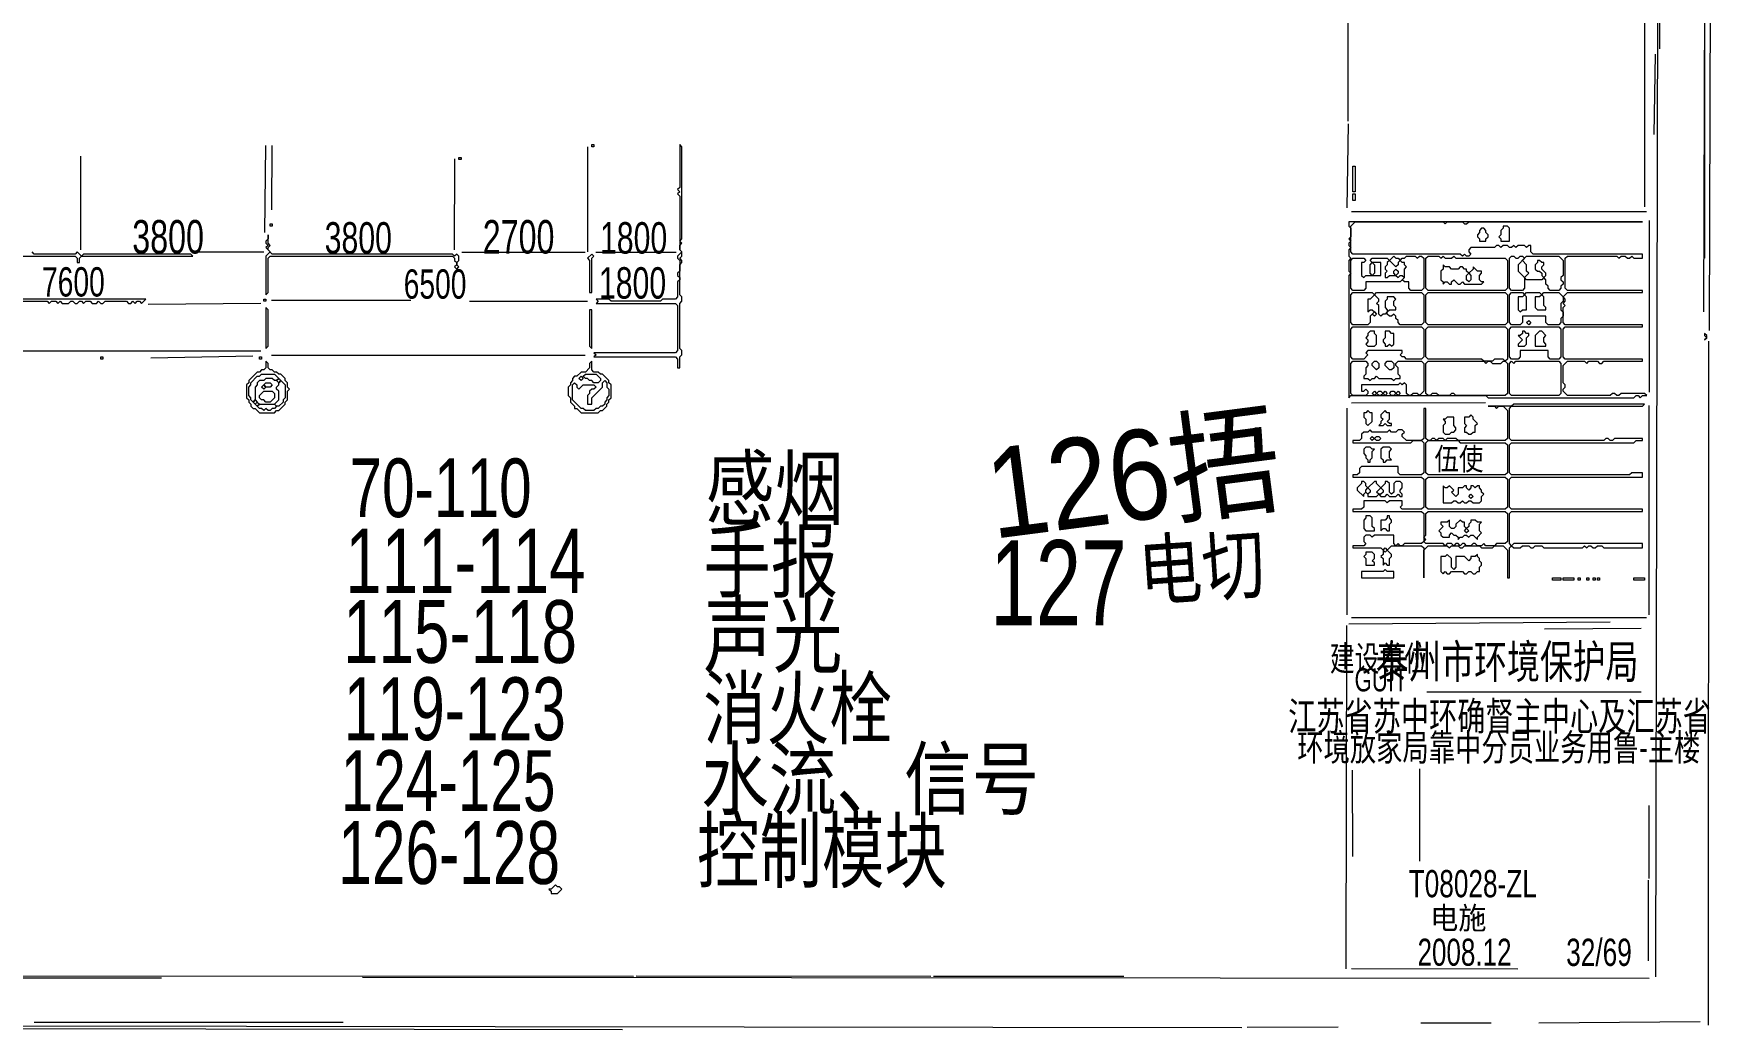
# Model space of a CAD drawing. Extents: x 10 to 1968, y 11 to 1392.
# Drawn here: x 1165 to 1949, y 16 to 480 of the extents above; entities that cross this region are included whole.
import ezdxf

# ---------------------------------------------------------------- set-up
doc = ezdxf.new("R2010")
doc.units = 0
for name, color, linetype, lineweight in [('OCR_TEXT', 6, 'Continuous', 0), ('TRACE_CURVE', 6, 'Continuous', 0), ('TRACE_STRAIGHT', 5, 'Continuous', 0), ('TRACE_TEXT_SYMBOL', 6, 'Continuous', 0)]:
    doc.layers.add(name, color=color, linetype=linetype, lineweight=lineweight)
doc.styles.add('wqy-unicode', font='wqy-unicode.lff')

msp = doc.modelspace()

# ---------------------------------------------------------------- linework, layer by layer
at = {"layer": 'TRACE_CURVE', "color": 6}
for points in [[(1466, 428), (1466, 408), (1465, 407), (1466, 406), (1465, 405), (1466, 404), (1466, 379), (1467, 378), (1465, 376), (1465, 375), (1466, 374), (1466, 369), (1465, 368), (1465, 367), (1466, 366), (1466, 365), (1465, 364), (1465, 357), (1464, 356), (1458, 356), (1457, 355), (1434, 355), (1433, 356), (1427, 356), (1428, 355), (1427, 354), (1464, 354), (1465, 353), (1465, 332), (1464, 331), (1426, 331), (1427, 330), (1426, 329), (1464, 329), (1465, 328), (1465, 324), (1466, 324), (1466, 329), (1467, 330), (1467, 332), (1466, 333), (1466, 354), (1467, 355), (1467, 357), (1466, 358), (1466, 372), (1467, 373), (1467, 374), (1466, 375), (1467, 376), (1467, 378), (1466, 379), (1466, 381), (1467, 382), (1466, 383), (1467, 384), (1467, 427)], [(1779, 374), (1780, 375), (1785, 375), (1786, 374), (1785, 373), (1784, 373), (1784, 367), (1785, 366), (1786, 367), (1793, 367), (1793, 373), (1789, 373), (1788, 374), (1789, 375), (1796, 375), (1797, 374), (1796, 373), (1796, 372), (1795, 371), (1795, 370), (1796, 369), (1795, 368), (1795, 366), (1796, 366), (1797, 367), (1800, 367), (1801, 366), (1802, 367), (1803, 367), (1804, 366), (1802, 364), (1786, 364), (1786, 361), (1785, 360), (1780, 360), (1779, 361)], [(1788, 372), (1789, 373), (1790, 372), (1790, 368), (1789, 367), (1788, 368)], [(1799, 376), (1800, 375), (1801, 375), (1802, 374), (1801, 373), (1801, 372), (1800, 371), (1797, 374)], [(1799, 369), (1800, 370), (1801, 369), (1801, 368), (1800, 367), (1799, 368)], [(1804, 375), (1805, 376), (1809, 376), (1810, 375), (1811, 376), (1812, 376), (1813, 375), (1813, 361), (1812, 360), (1807, 360), (1806, 361), (1806, 364), (1804, 364), (1803, 365), (1804, 366), (1804, 370), (1805, 371), (1804, 372), (1804, 373), (1803, 373), (1802, 374), (1803, 375)], [(1814, 375), (1815, 376), (1820, 376), (1821, 375), (1822, 376), (1823, 375), (1826, 375), (1827, 376), (1828, 375), (1851, 375), (1852, 374), (1852, 361), (1851, 360), (1815, 360), (1814, 361)], [(1853, 375), (1854, 376), (1855, 376), (1856, 375), (1857, 375), (1858, 376), (1859, 376), (1860, 375), (1857, 372), (1857, 369), (1860, 366), (1860, 361), (1859, 360), (1854, 360), (1853, 361)], [(1861, 376), (1876, 376), (1878, 374), (1878, 367), (1877, 366), (1877, 365), (1878, 364), (1878, 363), (1877, 362), (1877, 361), (1876, 360), (1872, 360), (1871, 361), (1871, 362), (1870, 363), (1870, 365), (1869, 366), (1870, 367), (1870, 368), (1868, 370), (1868, 371), (1869, 372), (1869, 373), (1868, 373), (1867, 374), (1866, 374), (1866, 373), (1865, 372), (1865, 370), (1866, 369), (1867, 369), (1868, 368), (1868, 367), (1869, 366), (1868, 365), (1861, 365), (1860, 366), (1862, 368), (1861, 369), (1861, 372), (1859, 374)], [(1779, 358), (1780, 359), (1789, 359), (1790, 358), (1788, 356), (1787, 356), (1787, 350), (1788, 351), (1789, 351), (1790, 350), (1788, 348), (1788, 345), (1787, 344), (1780, 344), (1779, 345)], [(1790, 358), (1791, 359), (1812, 359), (1813, 358), (1813, 345), (1812, 344), (1802, 344), (1801, 345), (1801, 346), (1800, 347), (1800, 348), (1799, 349), (1798, 348), (1797, 348), (1796, 349), (1796, 350), (1797, 351), (1800, 351), (1800, 352), (1799, 353), (1799, 355), (1800, 356), (1799, 357), (1796, 357), (1796, 356), (1795, 355), (1795, 352), (1796, 351), (1796, 350), (1795, 349), (1794, 349), (1793, 348), (1792, 349), (1792, 353), (1791, 354), (1792, 355), (1792, 356)], [(1814, 358), (1815, 359), (1851, 359), (1852, 358), (1852, 345), (1851, 344), (1815, 344), (1814, 345)], [(1853, 358), (1854, 359), (1859, 359), (1860, 358), (1859, 357), (1857, 357), (1857, 351), (1858, 350), (1859, 351), (1861, 351), (1861, 357), (1860, 358), (1861, 359), (1867, 359), (1868, 358), (1867, 357), (1865, 357), (1865, 352), (1866, 351), (1870, 351), (1870, 352), (1869, 353), (1869, 357), (1868, 358), (1869, 359), (1876, 359), (1878, 357), (1878, 355), (1877, 354), (1877, 351), (1878, 350), (1878, 348), (1877, 347), (1877, 345), (1876, 344), (1871, 344), (1870, 345), (1870, 348), (1859, 348), (1859, 345), (1858, 344), (1854, 344), (1853, 345)], [(1789, 349), (1790, 350), (1791, 349), (1790, 348)], [(1861, 345), (1862, 346), (1863, 345), (1862, 344)], [(1779, 342), (1780, 343), (1812, 343), (1813, 342), (1813, 329), (1812, 328), (1805, 328), (1804, 329), (1803, 329), (1802, 330), (1803, 331), (1803, 332), (1787, 332), (1786, 331), (1787, 330), (1785, 328), (1780, 328), (1779, 329)], [(1814, 342), (1815, 343), (1851, 343), (1852, 342), (1852, 328), (1851, 327), (1850, 328), (1846, 328), (1845, 327), (1841, 327), (1840, 328), (1815, 328), (1814, 329)], [(1853, 342), (1854, 343), (1876, 343), (1877, 342), (1877, 329), (1876, 328), (1872, 328), (1871, 329), (1871, 332), (1858, 332), (1858, 329), (1857, 328), (1854, 328), (1853, 329)], [(1779, 326), (1780, 327), (1786, 327), (1787, 326), (1787, 325), (1786, 324), (1786, 321), (1785, 320), (1785, 319), (1787, 319), (1788, 318), (1789, 319), (1790, 319), (1791, 320), (1792, 319), (1798, 319), (1799, 318), (1800, 319), (1802, 319), (1802, 320), (1801, 321), (1801, 324), (1800, 325), (1800, 326), (1801, 327), (1812, 327), (1813, 326), (1813, 313), (1811, 311), (1810, 312), (1808, 312), (1807, 311), (1806, 311), (1805, 312), (1805, 316), (1804, 317), (1803, 316), (1802, 317), (1801, 316), (1784, 316), (1784, 313), (1785, 313), (1786, 314), (1787, 313), (1787, 312), (1786, 311), (1780, 311), (1779, 312)], [(1789, 326), (1790, 327), (1791, 327), (1792, 326), (1792, 324), (1791, 323), (1789, 325)], [(1795, 326), (1796, 327), (1798, 327), (1799, 326), (1799, 324), (1798, 323), (1797, 323), (1795, 325)], [(1814, 326), (1815, 327), (1841, 327), (1842, 326), (1843, 327), (1844, 327), (1845, 326), (1849, 326), (1850, 327), (1851, 327), (1852, 326), (1852, 312), (1851, 311), (1828, 311), (1827, 312), (1826, 312), (1825, 311), (1820, 311), (1819, 312), (1817, 312), (1816, 311), (1815, 311), (1814, 312)], [(1853, 326), (1854, 327), (1855, 326), (1856, 327), (1876, 327), (1877, 326), (1877, 312), (1876, 311), (1854, 311), (1853, 312)], [(1789, 312), (1790, 313), (1791, 312), (1790, 311)], [(1791, 312), (1792, 313), (1793, 313), (1794, 312), (1793, 311), (1792, 311)], [(1794, 312), (1795, 313), (1796, 312), (1795, 311)], [(1797, 312), (1798, 313), (1799, 313), (1800, 312), (1799, 311), (1798, 311)], [(1800, 312), (1801, 313), (1802, 312), (1801, 311)], [(1788, 291), (1789, 292), (1790, 291), (1789, 290)], [(1790, 291), (1791, 292), (1792, 292), (1793, 291), (1792, 290), (1791, 290)], [(1814, 289), (1815, 290), (1829, 290), (1830, 289), (1851, 289), (1852, 288), (1852, 275), (1851, 274), (1815, 274), (1814, 275)], [(1814, 272), (1815, 273), (1851, 273), (1852, 272), (1852, 259), (1851, 258), (1815, 258), (1814, 259)], [(1814, 256), (1815, 257), (1851, 257), (1852, 256), (1852, 243), (1851, 242), (1847, 242), (1846, 241), (1842, 241), (1841, 242), (1840, 241), (1838, 241), (1837, 242), (1836, 242), (1835, 241), (1833, 241), (1832, 242), (1831, 242), (1830, 241), (1829, 242), (1828, 242), (1827, 241), (1826, 242), (1824, 242), (1823, 241), (1822, 242), (1814, 242), (1813, 243), (1814, 244), (1813, 245), (1814, 246)], [(1794, 239), (1795, 240), (1796, 239), (1795, 238)]]:
    msp.add_lwpolyline(points, close=True, dxfattribs=at)
for points in [[(1778, 392), (1778, 390), (1779, 389), (1779, 385), (1778, 384), (1779, 383), (1778, 382), (1778, 381), (1779, 380), (1778, 379), (1778, 376), (1779, 375), (1778, 374), (1778, 369), (1779, 368), (1778, 367), (1778, 310), (1779, 311), (1842, 311), (1843, 310), (1911, 310), (1912, 311), (1913, 311), (1914, 310), (1915, 311), (1917, 311), (1916, 312), (1905, 312), (1904, 311), (1903, 311), (1902, 312), (1901, 312), (1900, 311), (1880, 311), (1878, 313), (1878, 314), (1879, 315), (1879, 316), (1878, 317), (1878, 325), (1880, 327), (1888, 327), (1889, 326), (1890, 327), (1894, 327), (1895, 326), (1896, 326), (1897, 327), (1915, 327), (1915, 328), (1879, 328), (1878, 329), (1878, 342), (1879, 343), (1915, 343), (1915, 344), (1879, 344), (1878, 345), (1878, 352), (1879, 353), (1878, 354), (1879, 355), (1879, 356), (1878, 357)], [(1878, 357), (1880, 359), (1915, 359), (1915, 360), (1880, 360), (1879, 361), (1879, 375), (1880, 376), (1903, 376), (1904, 375), (1905, 376), (1907, 376), (1908, 375), (1909, 375), (1910, 376), (1911, 375), (1915, 375), (1915, 377), (1864, 377), (1863, 378), (1863, 381), (1862, 381), (1861, 380), (1860, 381), (1857, 381), (1856, 380), (1855, 381), (1854, 380), (1853, 380), (1852, 381), (1850, 381), (1849, 380), (1848, 381), (1847, 381), (1846, 380), (1835, 380), (1834, 379), (1834, 378), (1835, 377), (1834, 376), (1833, 376), (1832, 377), (1831, 376), (1830, 377), (1780, 377), (1779, 378), (1779, 390), (1781, 392), (1822, 392), (1823, 391), (1824, 392), (1831, 392), (1832, 391), (1833, 391), (1834, 392), (1915, 392), (1778, 392)], [(1855, 307), (1854, 306), (1843, 306), (1846, 306), (1847, 305), (1848, 306), (1850, 306), (1852, 304), (1852, 291), (1851, 290), (1829, 290), (1828, 291), (1824, 291), (1823, 290), (1822, 291), (1820, 291), (1819, 290), (1818, 291), (1817, 291), (1816, 290), (1815, 290), (1814, 291), (1814, 305), (1813, 305), (1813, 291), (1812, 290), (1805, 290), (1803, 292), (1803, 293), (1804, 294), (1803, 295), (1801, 295), (1800, 294), (1798, 294), (1797, 295), (1796, 294), (1789, 294), (1788, 295), (1787, 294), (1785, 294), (1784, 293), (1784, 291), (1783, 290), (1780, 290), (1780, 289), (1807, 289), (1808, 290), (1812, 290), (1813, 289), (1813, 275), (1812, 274), (1802, 274), (1801, 275), (1801, 278), (1784, 278), (1783, 277), (1783, 275), (1782, 274), (1780, 274), (1780, 273), (1812, 273), (1813, 272), (1813, 259), (1812, 258)], [(1846, 241), (1850, 241), (1852, 239), (1852, 226), (1853, 226), (1853, 240), (1854, 241), (1855, 240), (1858, 240), (1859, 241), (1862, 241), (1863, 240), (1864, 240), (1865, 241), (1868, 241), (1869, 240), (1887, 240), (1888, 241), (1889, 240), (1890, 241), (1891, 241), (1892, 240), (1893, 240), (1894, 241), (1896, 241), (1897, 240), (1915, 240), (1915, 242), (1855, 242), (1854, 241), (1853, 242), (1853, 256), (1854, 257), (1915, 257), (1915, 258), (1854, 258), (1853, 259), (1853, 272), (1854, 273), (1915, 273), (1915, 275), (1910, 275), (1909, 274), (1854, 274), (1853, 275), (1853, 288), (1854, 289), (1911, 289), (1912, 290), (1915, 290), (1915, 291), (1902, 291), (1901, 290), (1900, 290), (1899, 291), (1898, 291), (1897, 290), (1854, 290), (1853, 291), (1853, 305), (1854, 306), (1915, 306), (1916, 307), (1855, 307)], [(1812, 258), (1803, 258), (1802, 259), (1803, 260), (1803, 262), (1797, 262), (1796, 261), (1795, 262), (1785, 262), (1785, 259), (1784, 258), (1780, 258), (1780, 257), (1812, 257), (1813, 256), (1813, 243), (1812, 242), (1804, 242), (1803, 241), (1802, 241), (1801, 242), (1800, 241), (1799, 242), (1799, 246), (1790, 246), (1789, 245), (1788, 246), (1786, 246), (1785, 245), (1785, 243), (1786, 242), (1785, 241), (1780, 241), (1780, 240), (1793, 240), (1794, 239), (1794, 237), (1793, 236), (1794, 235), (1794, 232), (1795, 233), (1796, 232), (1797, 232), (1797, 235), (1798, 236), (1798, 237), (1796, 239), (1798, 241), (1812, 241), (1813, 240), (1813, 226), (1813, 239), (1815, 241), (1824, 241), (1825, 240), (1826, 241), (1829, 241), (1830, 240), (1831, 240), (1832, 241), (1839, 241), (1840, 240), (1845, 240), (1846, 241)]]:
    msp.add_lwpolyline(points, dxfattribs=at)
at = {"layer": 'TRACE_STRAIGHT', "color": 5}
for p, q in [((1923.08, 472.62), (1925.75, 1301.37)), ((1946.3, 341.37), (1949.01, 1247.63)), ((1943.7, 350.12), (1945.42, 971.38)), ((1777.74, 438.87), (1778.09, 749.38)), ((1921.24, 40.13), (1922.64, 741.38)), ((1923, 737), (1923, 473)), ((1944, 603), (1944, 375)), ((1916, 571), (1916, 399)), ((1920.52, 432.63), (1921.15, 470.14)), ((1777.23, 398.57), (1777.89, 437.63)), ((1272.47, 387.1), (1272.93, 427.63)), ((1275.77, 397.62), (1275.94, 427.63)), ((1423, 427), (1423, 378)), ((1186.72, 378.88), (1186.73, 422.63)), ((1361.04, 378.87), (1361.11, 421.38)), ((1779.37, 396.84), (1916.87, 396.87)), ((1918.12, 392.62), (1918.12, 312.62)), ((1240, 378), (1272, 378)), ((1364.38, 377.85), (1421.87, 377.85)), ((1426.88, 377.79), (1464.38, 377.79)), ((1218.12, 353.66), (1270.63, 354.13)), ((1275.63, 355.47), (1340.63, 355.41)), ((1368, 355), (1423, 355)), ((1099.37, 331.86), (1270.62, 331.85)), ((1219.36, 328.65), (1266.89, 329.48)), ((1275.62, 329.81), (1421.87, 329.8)), ((1945.88, 17.62), (1945.99, 336.38)), ((1779.38, 307.67), (1841.87, 307.72)), ((1918.12, 208.88), (1918.13, 306.38)), ((1777.07, 305.13), (1777.08, 208.87)), ((1778.13, 204.61), (1899.88, 205.57)), ((1779.37, 207.53), (1916.88, 207.61)), ((1776.79, 43.87), (1777.14, 203.87)), ((1869.37, 202.31), (1914.38, 202.65)), ((1814.38, 172.95), (1914.38, 172.95)), ((1779.69, 136.38), (1779.7, 96.11)), ((1811, 137), (1811, 94)), ((1918, 120), (1918, 86)), ((1917.64, 85.13), (1917.64, 47.62)), ((864.38, 40.71), (1444.38, 40.44)), ((1040.63, 39.53), (1224.38, 39.67)), ((1318.12, 39.94), (1918.12, 39.4)), ((1445.63, 40.48), (1583.13, 40.34)), ((1584.37, 40.4), (1673.12, 40.44)), ((1779.38, 43.99), (1856.87, 43.84)), ((773.12, 16.63), (1439.38, 15.61)), ((1090.62, 17.41), (1728.12, 16.49)), ((1165, 19), (1309, 19)), ((1730.63, 16.68), (1773.13, 16.75)), ((1811.62, 18.6), (1844.38, 18.64)), ((1866.61, 18.62), (1941.87, 19.26))]:
    msp.add_line(p, q, dxfattribs=at)
at = {"layer": 'TRACE_TEXT_SYMBOL', "color": 6}
for points in [[(1425, 428), (1426, 428), (1426, 427), (1425, 427)], [(1363, 422), (1364, 422), (1364, 421), (1363, 421)], [(1780, 418), (1781, 418), (1781, 406), (1780, 406)], [(1780, 405), (1781, 405), (1781, 402), (1780, 402)], [(1274, 386), (1274, 384), (1273, 383), (1273, 382), (1274, 381), (1273, 380), (1275, 378), (1273, 376), (1273, 358), (1274, 359), (1274, 375), (1275, 376), (1360, 376), (1361, 375), (1361, 374), (1362, 373), (1362, 372), (1361, 371), (1362, 370), (1363, 371), (1362, 372), (1362, 373), (1363, 374), (1363, 376), (1362, 377), (1361, 376), (1360, 377), (1276, 377), (1274, 379), (1274, 380), (1275, 381), (1274, 382)], [(1275, 391), (1276, 391), (1276, 390), (1275, 390)], [(1840, 389), (1839, 388), (1839, 387), (1838, 386), (1838, 385), (1839, 384), (1839, 383), (1842, 383), (1842, 384), (1843, 385), (1843, 386), (1842, 387), (1842, 388), (1841, 389)], [(1850, 390), (1850, 389), (1849, 388), (1849, 386), (1848, 385), (1849, 384), (1849, 383), (1853, 383), (1853, 389), (1852, 390)], [(1425, 377), (1423, 375), (1424, 374), (1424, 359), (1425, 359), (1425, 375), (1426, 376)], [(1822, 372), (1822, 370), (1821, 369), (1821, 365), (1822, 364), (1822, 363), (1823, 364), (1824, 364), (1825, 363), (1826, 363), (1826, 364), (1827, 365), (1829, 363), (1830, 363), (1831, 364), (1832, 363), (1840, 363), (1841, 364), (1840, 364), (1839, 365), (1839, 367), (1840, 368), (1840, 369), (1838, 369), (1836, 371), (1836, 370), (1834, 368), (1833, 369), (1833, 370), (1832, 370), (1831, 371), (1830, 371), (1829, 370), (1826, 370), (1825, 371), (1823, 371)], [(1833, 367), (1834, 368), (1835, 367), (1835, 365), (1834, 364), (1833, 365)], [(1272, 356), (1273, 356), (1273, 355), (1272, 355)], [(1273, 352), (1273, 333), (1274, 334), (1274, 351)], [(1424, 351), (1424, 334), (1425, 333), (1425, 351)], [(1788, 341), (1787, 340), (1787, 339), (1786, 338), (1787, 337), (1787, 336), (1786, 335), (1787, 334), (1790, 334), (1791, 335), (1791, 339), (1790, 340), (1790, 341)], [(1795, 341), (1795, 338), (1794, 337), (1794, 336), (1795, 335), (1795, 334), (1796, 334), (1797, 335), (1798, 334), (1799, 335), (1799, 340), (1798, 340), (1797, 341)], [(1859, 341), (1859, 340), (1858, 339), (1857, 339), (1859, 337), (1857, 335), (1857, 334), (1860, 334), (1861, 335), (1861, 338), (1862, 339), (1862, 340), (1861, 340), (1860, 341)], [(1867, 341), (1865, 339), (1865, 334), (1870, 334), (1870, 335), (1869, 336), (1869, 338), (1870, 339), (1868, 341)], [(1944, 340), (1944, 339), (1945, 338), (1944, 337), (1945, 338), (1945, 339)], [(1196, 329), (1197, 329), (1197, 328), (1196, 328)], [(1273, 327), (1273, 324), (1272, 323), (1271, 323), (1270, 322), (1269, 322), (1265, 318), (1265, 317), (1264, 316), (1264, 310), (1265, 309), (1265, 308), (1266, 307), (1266, 306), (1267, 305), (1268, 305), (1270, 303), (1277, 303), (1278, 304), (1279, 304), (1282, 307), (1282, 308), (1283, 309), (1283, 313), (1284, 314), (1283, 315), (1283, 317), (1282, 318), (1282, 319), (1280, 321), (1279, 321), (1278, 322), (1277, 322), (1276, 323), (1275, 323), (1274, 324), (1274, 326)], [(1270, 329), (1271, 329), (1271, 328), (1270, 328)], [(1425, 327), (1424, 326), (1424, 324), (1422, 322), (1420, 322), (1418, 320), (1417, 320), (1416, 319), (1416, 318), (1415, 317), (1415, 316), (1414, 315), (1414, 311), (1415, 310), (1415, 308), (1417, 306), (1417, 305), (1418, 305), (1420, 303), (1428, 303), (1429, 304), (1430, 304), (1432, 306), (1432, 307), (1433, 308), (1433, 309), (1434, 310), (1434, 316), (1433, 317), (1433, 318), (1430, 321), (1429, 321), (1428, 322), (1426, 322), (1425, 323)], [(1270, 320), (1271, 321), (1277, 321), (1279, 319), (1278, 318), (1277, 318), (1276, 319), (1273, 319), (1272, 318), (1270, 318), (1269, 317), (1269, 316), (1268, 315), (1268, 309), (1267, 308), (1266, 309), (1266, 310), (1265, 311), (1265, 315), (1266, 316), (1266, 317), (1269, 320)], [(1271, 315), (1272, 316), (1273, 315), (1272, 314)], [(1272, 316), (1273, 317), (1275, 317), (1276, 316), (1275, 315), (1273, 315)], [(1279, 317), (1280, 318), (1282, 316), (1282, 310), (1281, 309), (1281, 308), (1279, 306), (1278, 306), (1277, 307), (1279, 309), (1279, 313), (1278, 314), (1278, 315), (1279, 316)], [(1278, 318), (1279, 319), (1280, 318), (1279, 317)], [(1430, 317), (1431, 318), (1432, 317), (1432, 315), (1433, 314), (1433, 311), (1432, 310), (1432, 309), (1431, 308), (1431, 307), (1430, 306), (1429, 306), (1428, 305), (1427, 305), (1426, 304), (1422, 304), (1421, 305), (1420, 305), (1416, 309), (1416, 316), (1417, 317), (1418, 316), (1418, 315), (1419, 314), (1421, 316), (1426, 316), (1427, 315), (1426, 314), (1425, 314), (1424, 313), (1424, 312), (1423, 311), (1423, 307), (1425, 307), (1425, 310), (1430, 315)], [(1419, 319), (1420, 320), (1421, 319), (1420, 318)], [(1421, 320), (1422, 321), (1427, 321), (1429, 319), (1429, 318), (1428, 317), (1426, 317), (1425, 318), (1424, 318), (1423, 319), (1422, 319)], [(1267, 308), (1268, 309), (1269, 308), (1268, 307)], [(1268, 307), (1269, 308), (1270, 307), (1269, 306)], [(1269, 306), (1270, 307), (1277, 307), (1278, 306), (1277, 305), (1276, 305), (1275, 304), (1274, 304), (1273, 305), (1272, 304), (1271, 305), (1270, 305)], [(1272, 313), (1276, 313), (1277, 312), (1277, 310), (1275, 308), (1273, 308), (1272, 309), (1271, 309), (1270, 310), (1270, 311)], [(1787, 304), (1786, 303), (1785, 303), (1785, 301), (1786, 300), (1786, 298), (1787, 297), (1789, 299), (1789, 303), (1788, 303)], [(1795, 304), (1793, 302), (1793, 301), (1794, 300), (1793, 299), (1793, 298), (1792, 297), (1794, 297), (1795, 298), (1796, 297), (1798, 297), (1798, 298), (1797, 298), (1796, 299), (1797, 300), (1797, 303), (1796, 303)], [(1824, 301), (1823, 300), (1822, 300), (1823, 299), (1823, 298), (1822, 297), (1822, 294), (1823, 293), (1825, 293), (1826, 294), (1827, 294), (1828, 295), (1828, 296), (1827, 297), (1827, 301)], [(1835, 302), (1834, 301), (1832, 301), (1832, 298), (1833, 297), (1832, 296), (1832, 294), (1833, 294), (1834, 293), (1835, 293), (1836, 294), (1837, 294), (1837, 297), (1838, 298), (1836, 300), (1836, 301)], [(1786, 287), (1785, 286), (1785, 284), (1786, 283), (1786, 282), (1787, 281), (1787, 280), (1788, 280), (1788, 281), (1789, 282), (1789, 285), (1790, 286), (1789, 286), (1788, 287)], [(1794, 287), (1793, 286), (1793, 282), (1794, 281), (1794, 280), (1795, 280), (1796, 281), (1798, 281), (1797, 282), (1797, 285), (1798, 286), (1797, 287)], [(1784, 271), (1784, 270), (1782, 268), (1782, 267), (1785, 264), (1785, 265), (1786, 266), (1787, 265), (1787, 264), (1791, 264), (1792, 265), (1793, 264), (1795, 264), (1796, 265), (1797, 264), (1800, 264), (1801, 265), (1802, 264), (1803, 264), (1803, 265), (1802, 266), (1802, 267), (1803, 268), (1803, 270), (1802, 271), (1800, 271), (1799, 270), (1799, 266), (1798, 265), (1797, 266), (1797, 270), (1796, 271), (1795, 271), (1795, 270), (1793, 268), (1791, 270), (1791, 271), (1790, 271), (1787, 268), (1786, 269), (1786, 270), (1785, 271)], [(1786, 267), (1787, 268), (1788, 267), (1788, 266), (1787, 265), (1786, 266)], [(1793, 268), (1794, 267), (1794, 266), (1793, 265), (1792, 265), (1791, 266)], [(1822, 269), (1822, 261), (1826, 261), (1827, 262), (1828, 262), (1829, 261), (1830, 261), (1831, 262), (1832, 261), (1833, 261), (1834, 262), (1835, 262), (1836, 261), (1839, 261), (1840, 262), (1840, 264), (1841, 265), (1840, 266), (1840, 267), (1839, 268), (1839, 269), (1838, 269), (1837, 268), (1836, 269), (1835, 269), (1835, 268), (1834, 267), (1833, 268), (1833, 269), (1832, 269), (1831, 268), (1829, 268), (1829, 265), (1828, 264), (1826, 266), (1827, 267), (1825, 269), (1824, 268), (1823, 268)], [(1834, 264), (1835, 265), (1836, 264), (1835, 263)], [(1786, 255), (1786, 254), (1785, 253), (1785, 249), (1786, 248), (1790, 248), (1790, 249), (1789, 250), (1789, 254), (1788, 255)], [(1796, 255), (1796, 254), (1795, 253), (1793, 253), (1793, 248), (1794, 249), (1795, 249), (1796, 248), (1797, 248), (1797, 251), (1798, 252), (1798, 253), (1797, 254), (1797, 255)], [(1825, 253), (1824, 252), (1821, 252), (1821, 251), (1822, 250), (1820, 248), (1821, 247), (1821, 246), (1822, 245), (1825, 245), (1825, 246), (1826, 247), (1827, 246), (1828, 246), (1829, 245), (1829, 244), (1830, 245), (1831, 245), (1832, 246), (1833, 246), (1834, 245), (1835, 246), (1836, 246), (1838, 244), (1838, 245), (1840, 247), (1839, 248), (1839, 251), (1840, 252), (1838, 252), (1837, 253), (1835, 253), (1835, 252), (1834, 251), (1834, 250), (1833, 249), (1832, 250), (1832, 252), (1831, 252), (1830, 253), (1828, 251), (1828, 250), (1827, 249), (1826, 249), (1825, 250)], [(1832, 248), (1833, 249), (1834, 248), (1833, 247)], [(1786, 238), (1786, 237), (1785, 236), (1786, 235), (1786, 232), (1790, 232), (1790, 233), (1789, 234), (1790, 235), (1790, 237), (1789, 238)], [(1824, 237), (1823, 236), (1821, 236), (1821, 229), (1822, 228), (1823, 229), (1824, 228), (1825, 228), (1826, 229), (1831, 229), (1832, 228), (1833, 228), (1834, 229), (1835, 229), (1836, 228), (1837, 228), (1838, 229), (1839, 229), (1839, 231), (1840, 232), (1840, 233), (1839, 234), (1839, 235), (1838, 236), (1838, 237), (1837, 236), (1835, 236), (1835, 235), (1834, 234), (1832, 236), (1828, 236), (1828, 231), (1827, 230), (1826, 231), (1826, 235)], [(1795, 230), (1794, 229), (1784, 229), (1784, 226), (1799, 226), (1799, 229), (1796, 229)], [(1873, 226), (1877, 226), (1877, 225), (1873, 225)], [(1878, 226), (1883, 226), (1883, 225), (1878, 225)], [(1885, 226), (1886, 226), (1886, 225), (1885, 225)], [(1889, 226), (1890, 226), (1890, 225), (1889, 225)], [(1892, 226), (1893, 226), (1893, 225), (1892, 225)], [(1894, 226), (1895, 226), (1895, 225), (1894, 225)], [(1911, 226), (1916, 226), (1916, 225), (1911, 225)], [(1408, 83), (1406, 81), (1405, 81), (1406, 80), (1406, 79), (1409, 79), (1411, 81), (1410, 82), (1409, 82)]]:
    msp.add_lwpolyline(points, close=True, dxfattribs=at)
for points in [[(1098, 376), (1184, 376), (1185, 375), (1185, 373), (1186, 373), (1186, 375), (1187, 376), (1239, 376), (1238, 377), (1188, 377), (1187, 376), (1185, 378), (1184, 377), (1165, 377), (1164, 378)], [(1098, 355), (1171, 355), (1172, 354), (1173, 355), (1175, 355), (1176, 354), (1177, 355), (1178, 354), (1181, 354), (1182, 355), (1183, 355), (1184, 354), (1185, 354), (1186, 355), (1187, 355), (1188, 354), (1189, 355), (1191, 355), (1192, 354), (1194, 354), (1195, 355), (1196, 354), (1197, 354), (1198, 355), (1208, 355), (1209, 354), (1210, 354), (1211, 355), (1212, 354), (1213, 355), (1214, 355), (1215, 354), (1217, 356), (1098, 356)]]:
    msp.add_lwpolyline(points, dxfattribs=at)

# ---------------------------------------------------------------- texts
at = {"layer": 'OCR_TEXT', "color": 6, "style": 'wqy-unicode'}
for s, height, width, p in [('3800', 15.618, 0.72, (1210.67, 377.21)), ('2700', 15.618, 0.72, (1374.13, 377.21)), ('3800', 14.642, 0.72, (1300.41, 377.2)), ('1800', 14.642, 0.72, (1428.81, 377.2)), ('7600', 13.666, 0.72, (1168.58, 357.18)), ('6500', 13.666, 0.72, (1337.27, 356.18)), ('1800', 14.642, 0.72, (1428.31, 356.2)), ('感烟', 28.471, 0.829916, (1478, 253.57)), ('伍使', 10.327, 0.810419, (1818, 276.3)), ('70-110', 27.332, 0.746278, (1312, 254.36)), ('手报', 28.346, 0.81347, (1477, 219.87)), ('111-114', 29.967, 0.762199, (1310, 219)), ('127', 39.604, 0.72, (1610.83, 204)), ('115-118', 29.284, 0.759177, (1309, 186.39)), ('声光', 29.134, 0.817762, (1477, 184.98)), ('建设单位', 11.76, 0.72, (1769.23, 182.61)), ('泰州市环境保护局', 15.611, 0.72, (1790.5, 179.22)), ('消火栓', 27.68, 0.778246, (1477, 151.48)), ('GUIT', 10.749, 0.72, (1780.73, 173.14)), ('119-123', 29.316, 0.72, (1309.33, 150.39)), ('江苏省苏中环确督主中心及汇苏省', 13.3858, 0.72, (1749.76, 154.83)), ('水流、信号', 27.763, 0.832976, (1476, 118.53)), ('环境放家局靠中分员业务用鲁-主楼', 12.4892, 0.72, (1754.01, 140.78)), ('124-125', 28.339, 0.72, (1307.9, 117.38)), ('126-128', 29.284, 0.72, (1306.73, 83.39)), ('控制模块', 28.723, 0.744109, (1474, 84.61)), ('T08028-ZL', 12.69, 0.72, (1805.98, 77.17)), ('电施', 10.372, 0.927462, (1816, 62.3)), ('2008.12', 12.594, 0.72, (1810.11, 45.27)), ('32/69', 12.704, 0.72, (1879.43, 45.17))]:
    msp.add_text(s, height=height, dxfattribs=dict(at, width=width)).set_placement(p)
for s, height, rotation, width, p in [('126捂', 41.864, 7.36475, 0.914625, (1612.19, 244.19)), ('电切', 26.936, 3.87852, 0.803858, (1680.9, 215.68))]:
    msp.add_text(s, height=height, rotation=rotation, dxfattribs=dict(at, width=width)).set_placement(p)

doc.saveas('drawing.dxf')
